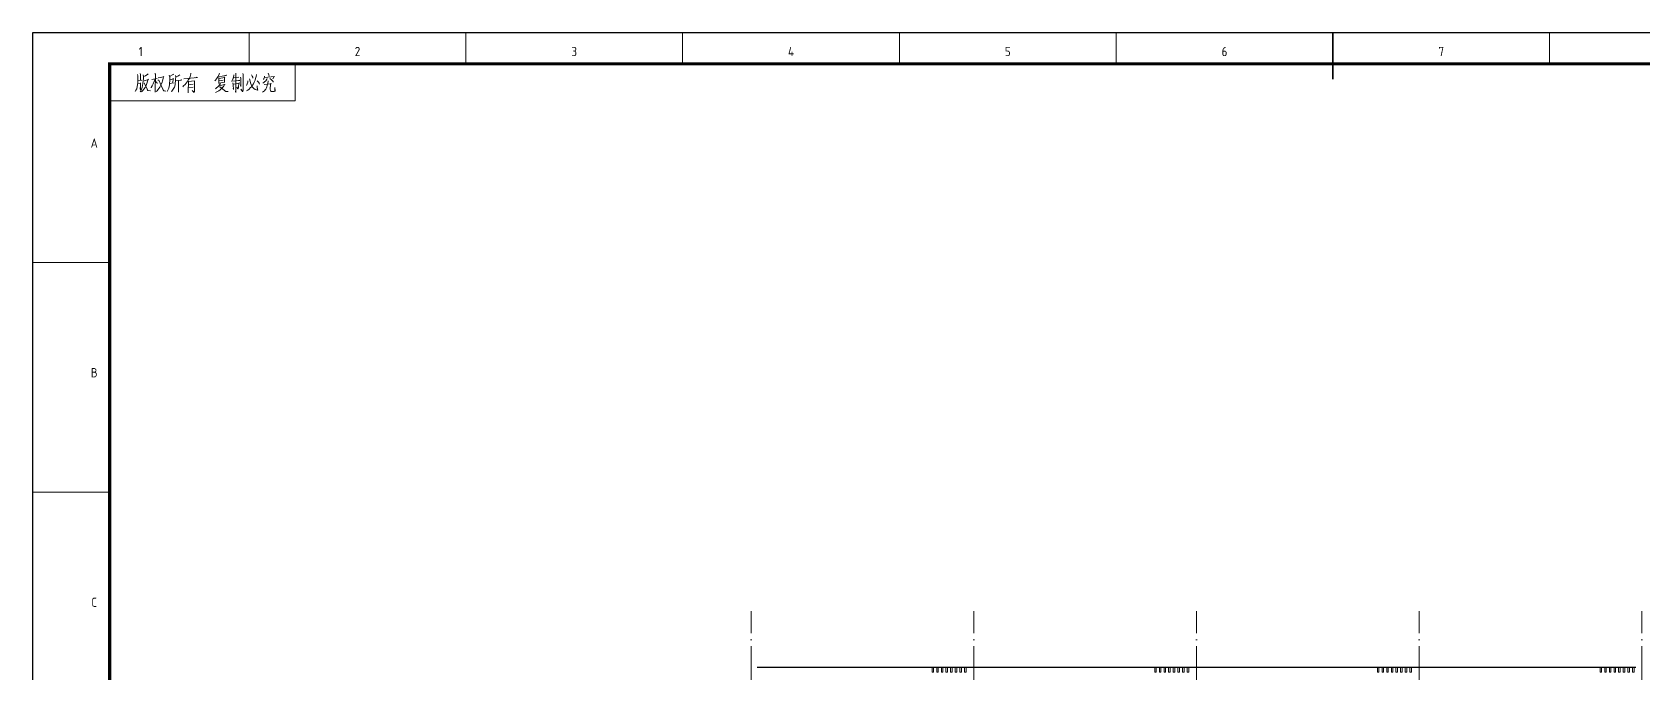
# Model space of a CAD drawing. Extents: x -76183 to 48420, y -19465 to 404409.
# Drawn here: x -75891 to -23816, y 87137 to 107854 of the extents above; entities that cross this region are included whole.
import ezdxf
from ezdxf.enums import TextEntityAlignment as Align

# ---------------------------------------------------------------- set-up
doc = ezdxf.new("R2010")
doc.units = 0
doc.header["$LTSCALE"] = 1000
doc.header["$MEASUREMENT"] = 0
doc.linetypes.add('DOTE', pattern=[2.42, 2, -0.2, 0.02, -0.2])
doc.layers.add('AXIS', color=3, linetype='Continuous')
doc.layers.add('lunkuo', color=6, linetype='Continuous')
for name, color, linetype, lineweight in [('dote', 16, 'DOTE', 0), ('PUB_TEXT', 7, 'Continuous', 13), ('STAIR', 2, 'Continuous', 13)]:
    doc.layers.add(name, color=color, linetype=linetype, lineweight=lineweight)
doc.layers.add('打印层', color=7, linetype='Continuous', plot=False)
doc.styles.get("Standard").update_dxf_attribs({"font": 'gbenor.shx', "bigfont": 'gbcbig.shx'})

# ---------------------------------------------------------------- blocks, each defined once
blk = doc.blocks.new('4#轴网')
at = {"layer": 'AXIS'}
for p, q in [((861462, -186736), (859694, -186736)), ((898726, -186736), (901205, -186736)), ((861462, -194536), (859694, -194536)), ((898726, -194536), (901205, -194536)), ((861462, -200836), (859694, -200836)), ((898726, -200836), (901205, -200836))]:
    blk.add_line(p, q, dxfattribs=at)
at = {"layer": 'dote'}
for p, q in [((865954, -204910), (865954, -182420)), ((873154, -204910), (873154, -182420)), ((880354, -204910), (880354, -182420)), ((887554, -204910), (887554, -182420)), ((894754, -204910), (894754, -182420)), ((864864, -186736), (899456, -186736)), ((864876, -194536), (899468, -194536)), ((866017, -200836), (900609, -200836))]:
    blk.add_line(p, q, dxfattribs=at)
blk = doc.blocks.new('GEDI_WK_A1')
at = {"color": 3}
for p, q in [((0, 584), (0, 594)), ((70.08, 584), (70.08, 594)), ((140.17, 584), (140.17, 594)), ((210.25, 584), (210.25, 594)), ((280.33, 584), (280.33, 594)), ((350.42, 584), (350.42, 594)), ((420.5, 584), (420.5, 594)), ((490.58, 584), (490.58, 594)), ((85, 572), (85, 584)), ((25, 572), (85, 572)), ((25, 519.75), (0, 519.75)), ((25, 445.5), (0, 445.5))]:
    blk.add_line(p, q, dxfattribs=at)
for points, const_width in [([(0, 0), (841, 0), (841, 594), (0, 594)], 0.1), ([(25, 10), (831, 10), (831, 584), (25, 584)], 1)]:
    blk.add_lwpolyline(points, close=True, dxfattribs=dict(at, const_width=const_width))
at = {"color": 3, "const_width": 0.5}
blk.add_lwpolyline([(420.5, 579), (420.5, 594)], dxfattribs=at)
at = {"color": 3}
for s, p in [('1', (35.04, 588)), ('2', (105.12, 588)), ('3', (175.21, 588)), ('4', (245.29, 588)), ('5', (315.38, 588)), ('6', (385.46, 588)), ('7', (455.54, 588))]:
    blk.add_text(s, height=3, dxfattribs=at).set_placement(p, align=Align.MIDDLE)
for s, p in [('A', (20, 556.88)), ('B', (20, 482.62)), ('C', (20, 408.38))]:
    blk.add_text(s, height=3, dxfattribs=at).set_placement(p, align=Align.CENTER)
blk = doc.blocks.new('GEDI_Copyright_2012')
at = {"color": 7, "lineweight": 0}
for points in [[(8.99, -3.43), (9.11, -3.83), (9.11, -5.03), (9.11, -5.93), (9.03, -6.73), (8.9, -7.33), (8.73, -8.03), (8.48, -8.53), (8.22, -8.93)], [(10.81, -3.53), (10.9, -4.03), (10.9, -4.68), (10.81, -5.53), (10.73, -6.33), (10.6, -7.03), (10.47, -7.68), (10.3, -8.23), (10.09, -8.72), (9.84, -9.08)], [(9.88, -3.13), (9.96, -3.43), (9.96, -5.33)], [(11.2, -5.43), (12.56, -5.08), (12.47, -4.93), (12.26, -5.58), (12, -6.38), (11.75, -6.98), (11.45, -7.63), (11.03, -8.23), (10.6, -8.68), (10.26, -9.03)], [(12.43, -3.23), (12.34, -3.38), (11.53, -3.88), (10.98, -4.13)], [(14.72, -4.88), (14.42, -5.73), (14.08, -6.43), (13.74, -7.13), (13.45, -7.63), (13.36, -7.78)], [(13.62, -5.08), (15.4, -4.68)], [(14.64, -3.13), (14.81, -3.38), (14.76, -3.33), (14.72, -9.13), (14.68, -8.72), (14.72, -8.13)], [(15.7, -4.48), (17.52, -4.18), (17.44, -4.03), (17.27, -4.68), (17.1, -5.43), (16.93, -5.93), (16.76, -6.43), (16.55, -6.93), (16.21, -7.48), (15.91, -7.98), (15.61, -8.43), (15.32, -8.72), (15.02, -8.98)], [(20.67, -3.38), (20.5, -3.48), (19.35, -4.13), (19.27, -3.73), (19.4, -4.13), (19.4, -5.43), (19.35, -6.23), (19.31, -6.78), (19.22, -7.33), (19.1, -7.83), (18.93, -8.33), (18.72, -8.68), (18.54, -8.98)], [(19.48, -6.38), (19.56, -6.33), (20.54, -6.18), (20.41, -6.23), (20.54, -4.68), (20.63, -4.88), (19.44, -5.13)], [(22.67, -3.58), (21.99, -3.98), (21.35, -4.13), (21.26, -3.73), (21.35, -4.33), (21.31, -4.93), (21.26, -5.58), (21.22, -6.13), (21.13, -6.63), (21.05, -7.18), (20.92, -7.58), (20.71, -7.88), (20.5, -8.23), (20.28, -8.53), (20.07, -8.78), (19.86, -8.98)], [(21.31, -5.53), (23.22, -5.23), (23.09, -5.18), (22.88, -5.28)], [(26.28, -2.98), (26.28, -3.23), (26.02, -4.08), (25.76, -4.68), (25.51, -5.08), (25.04, -5.83), (24.36, -6.63), (23.9, -7.13), (23.6, -7.38)], [(23.98, -4.83), (28.4, -4.43), (28.14, -4.33)], [(28.14, -4.33), (27.8, -4.48)], [(35.45, -3.03), (35.49, -3.23), (34.98, -4.18), (34.52, -4.83), (34.26, -5.23), (34.05, -5.53)], [(35.11, -4.08), (36.34, -3.93), (37.87, -3.68), (37.75, -3.63), (37.49, -3.73)], [(35.24, -4.43), (35.28, -4.73), (35.32, -5.58), (35.32, -6.38), (35.28, -6.23), (37.19, -5.93), (37.07, -5.93), (37.15, -4.23), (37.28, -4.38), (35.28, -4.68)], [(40.12, -3.58), (40.16, -3.88), (39.83, -4.93), (39.66, -5.23)], [(40.12, -4.48), (41.74, -4.33)], [(40.8, -3.03), (40.84, -3.28), (40.8, -9.23), (40.72, -8.88), (40.8, -8.53)], [(42.33, -4.33), (42.42, -4.58), (42.42, -7.33), (42.33, -6.83), (42.37, -6.53)], [(43.1, -3.13), (43.18, -3.43), (43.14, -8.23), (43.14, -8.53), (43.1, -8.78), (43.05, -8.88), (42.97, -8.98), (42.37, -8.23), (43.05, -8.88)], [(47.43, -3.48), (47.39, -4.03), (47.17, -4.73), (47, -5.28), (46.71, -5.88), (46.45, -6.48), (46.2, -6.88), (45.86, -7.38), (45.47, -7.78), (45.09, -8.13), (44.67, -8.48), (44.24, -8.72)], [(45.26, -4.88), (45.43, -5.63), (45.56, -6.18), (45.77, -6.68), (45.99, -7.23), (46.24, -7.63), (46.58, -7.93), (47.05, -8.28), (47.51, -8.43), (47.81, -8.48), (47.94, -8.48), (47.73, -7.78), (47.64, -7.13), (47.81, -8.48)], [(45.82, -3.53), (46.07, -3.93), (46.24, -4.28), (46.32, -4.48), (46.32, -4.63)], [(50.91, -4.68), (50.83, -4.98), (50.44, -5.43), (50.06, -5.83), (49.81, -6.03), (49.55, -6.23)], [(50.06, -3.98), (50.02, -4.33), (49.94, -4.58), (49.85, -4.83), (49.77, -4.98), (49.68, -5.03), (50.02, -4.43), (53.29, -4.13), (53.16, -4.03), (52.78, -4.83)], [(51.21, -3.03), (51.47, -3.58), (51.55, -3.93)], [(51.76, -4.78), (52.27, -5.13), (52.65, -5.43), (52.83, -5.68), (52.91, -5.88)], [(9.11, -6.38), (10.01, -6.28), (9.92, -6.13), (9.92, -8.38), (9.88, -8.08), (9.88, -7.68)], [(9.16, -5.48), (10.39, -5.28)], [(11.15, -6.08), (12.34, -8.63), (13.15, -8.68), (12.38, -8.58), (12.17, -8.28)], [(14.72, -5.63), (15.27, -6.03), (15.4, -6.33)], [(15.61, -5.23), (15.87, -5.28), (17.44, -8.72), (18.2, -8.83), (17.44, -8.63), (17.14, -8.08)], [(22.28, -5.43), (22.28, -9.13), (22.24, -8.88), (22.28, -8.48)], [(25.34, -5.53), (25.43, -5.73), (25.38, -9.03), (25.38, -9.33), (25.34, -9.03), (25.38, -8.68)], [(25.43, -5.73), (27.38, -5.53), (27.38, -5.43), (27.47, -5.53), (27.38, -5.58), (27.38, -9.08), (27.34, -9.28), (26.66, -8.63), (27.34, -9.18)], [(26.96, -6.58), (25.47, -6.73)], [(25.47, -7.68), (26.96, -7.53)], [(35.71, -6.38), (35.71, -6.53), (34.98, -7.43), (34.56, -7.78), (34.26, -8.03)], [(35.62, -6.88), (35.75, -6.98), (37.28, -6.68), (37.23, -6.53), (36.77, -7.33), (36.47, -7.68), (36.17, -7.98), (35.71, -8.38), (35.28, -8.72), (34.81, -8.98), (34.26, -9.23)], [(36.64, -5.28), (35.36, -5.48)], [(35.54, -7.38), (35.62, -7.43), (37.57, -8.98), (38.3, -8.93), (37.57, -8.93), (37.32, -8.78)], [(39.27, -5.63), (42.08, -5.33), (42.03, -5.33), (41.87, -5.28), (41.65, -5.38)], [(39.87, -6.13), (39.95, -6.68), (39.95, -6.78), (40, -8.28), (39.95, -7.98), (40, -7.73)], [(40, -6.58), (41.95, -6.28), (41.82, -6.13), (41.74, -6.53), (41.69, -7.18), (41.61, -7.63), (41.57, -7.93), (41.44, -8.08), (41.06, -7.58), (41.48, -8.03)], [(44.67, -5.43), (44.63, -5.93), (44.5, -6.48), (44.37, -6.83), (44.24, -7.03)], [(47.64, -5.43), (48.07, -5.93), (48.36, -6.28), (48.49, -6.58)], [(51.21, -5.48), (51.21, -5.83), (51.08, -6.58), (50.95, -7.03), (50.83, -7.43), (50.7, -7.78), (50.53, -8.13), (50.32, -8.43), (50.06, -8.68), (49.77, -8.93), (49.43, -9.18)], [(49.98, -6.68), (52.19, -6.43), (52.06, -6.28), (52.02, -6.58), (51.93, -8.18), (51.97, -8.63), (52.06, -8.78), (52.19, -8.88), (52.4, -8.88), (52.61, -8.88), (53.21, -8.88), (53.42, -8.78), (53.46, -8.72), (53.42, -7.68), (53.42, -8.78)]]:
    blk.add_lwpolyline(points, dxfattribs=at)
blk = doc.blocks.new('4#图框')
at = {"xscale": 100, "yscale": 100, "zscale": 100}
for name, p in [('GEDI_WK_A1', (5514901, -996670)), ('GEDI_Copyright_2012', (5517401, -938270))]:
    blk.add_blockref(name, p, dxfattribs=at)

msp = doc.modelspace()

# ---------------------------------------------------------------- linework, layer by layer
at = {"layer": 'lunkuo'}
msp.add_line((-24046, 87312), (-52446, 87312), dxfattribs=at)
at = {"layer": 'STAIR'}
for points in [[(-46796, 87162), (-46746, 87162), (-46746, 87312), (-46796, 87312)], [(-46646, 87162), (-46596, 87162), (-46596, 87312), (-46646, 87312)], [(-46496, 87162), (-46446, 87162), (-46446, 87312), (-46496, 87312)], [(-46346, 87162), (-46296, 87162), (-46296, 87312), (-46346, 87312)], [(-46196, 87162), (-46146, 87162), (-46146, 87312), (-46196, 87312)], [(-46046, 87162), (-45996, 87162), (-45996, 87312), (-46046, 87312)], [(-45896, 87162), (-45846, 87162), (-45846, 87312), (-45896, 87312)], [(-45746, 87162), (-45696, 87162), (-45696, 87312), (-45746, 87312)], [(-39596, 87162), (-39546, 87162), (-39546, 87312), (-39596, 87312)], [(-39446, 87162), (-39396, 87162), (-39396, 87312), (-39446, 87312)], [(-39296, 87162), (-39246, 87162), (-39246, 87312), (-39296, 87312)], [(-39146, 87162), (-39096, 87162), (-39096, 87312), (-39146, 87312)], [(-38996, 87162), (-38946, 87162), (-38946, 87312), (-38996, 87312)], [(-38846, 87162), (-38796, 87162), (-38796, 87312), (-38846, 87312)], [(-38696, 87162), (-38646, 87162), (-38646, 87312), (-38696, 87312)], [(-38546, 87162), (-38496, 87162), (-38496, 87312), (-38546, 87312)], [(-32396, 87162), (-32346, 87162), (-32346, 87312), (-32396, 87312)], [(-32246, 87162), (-32196, 87162), (-32196, 87312), (-32246, 87312)], [(-32096, 87162), (-32046, 87162), (-32046, 87312), (-32096, 87312)], [(-31946, 87162), (-31896, 87162), (-31896, 87312), (-31946, 87312)], [(-31796, 87162), (-31746, 87162), (-31746, 87312), (-31796, 87312)], [(-31646, 87162), (-31596, 87162), (-31596, 87312), (-31646, 87312)], [(-31496, 87162), (-31446, 87162), (-31446, 87312), (-31496, 87312)], [(-31346, 87162), (-31296, 87162), (-31296, 87312), (-31346, 87312)], [(-25196, 87162), (-25146, 87162), (-25146, 87312), (-25196, 87312)], [(-25046, 87162), (-24996, 87162), (-24996, 87312), (-25046, 87312)], [(-24896, 87162), (-24846, 87162), (-24846, 87312), (-24896, 87312)], [(-24746, 87162), (-24696, 87162), (-24696, 87312), (-24746, 87312)], [(-24596, 87162), (-24546, 87162), (-24546, 87312), (-24596, 87312)], [(-24446, 87162), (-24396, 87162), (-24396, 87312), (-24446, 87312)], [(-24296, 87162), (-24246, 87162), (-24246, 87312), (-24296, 87312)], [(-24146, 87162), (-24096, 87162), (-24096, 87312), (-24146, 87312)]]:
    msp.add_lwpolyline(points, close=True, dxfattribs=at)
at = {"layer": '打印层'}
msp.add_lwpolyline([(-75886, 48429), (8214, 48429), (8214, 107829), (-75886, 107829)], close=True, dxfattribs=at)

# ---------------------------------------------------------------- block references
msp.add_blockref('4#轴网', (-918600, 271549))
at = {"layer": 'PUB_TEXT'}
msp.add_blockref('4#图框', (-5590787, 1045100), dxfattribs=at)

doc.saveas('drawing.dxf')
